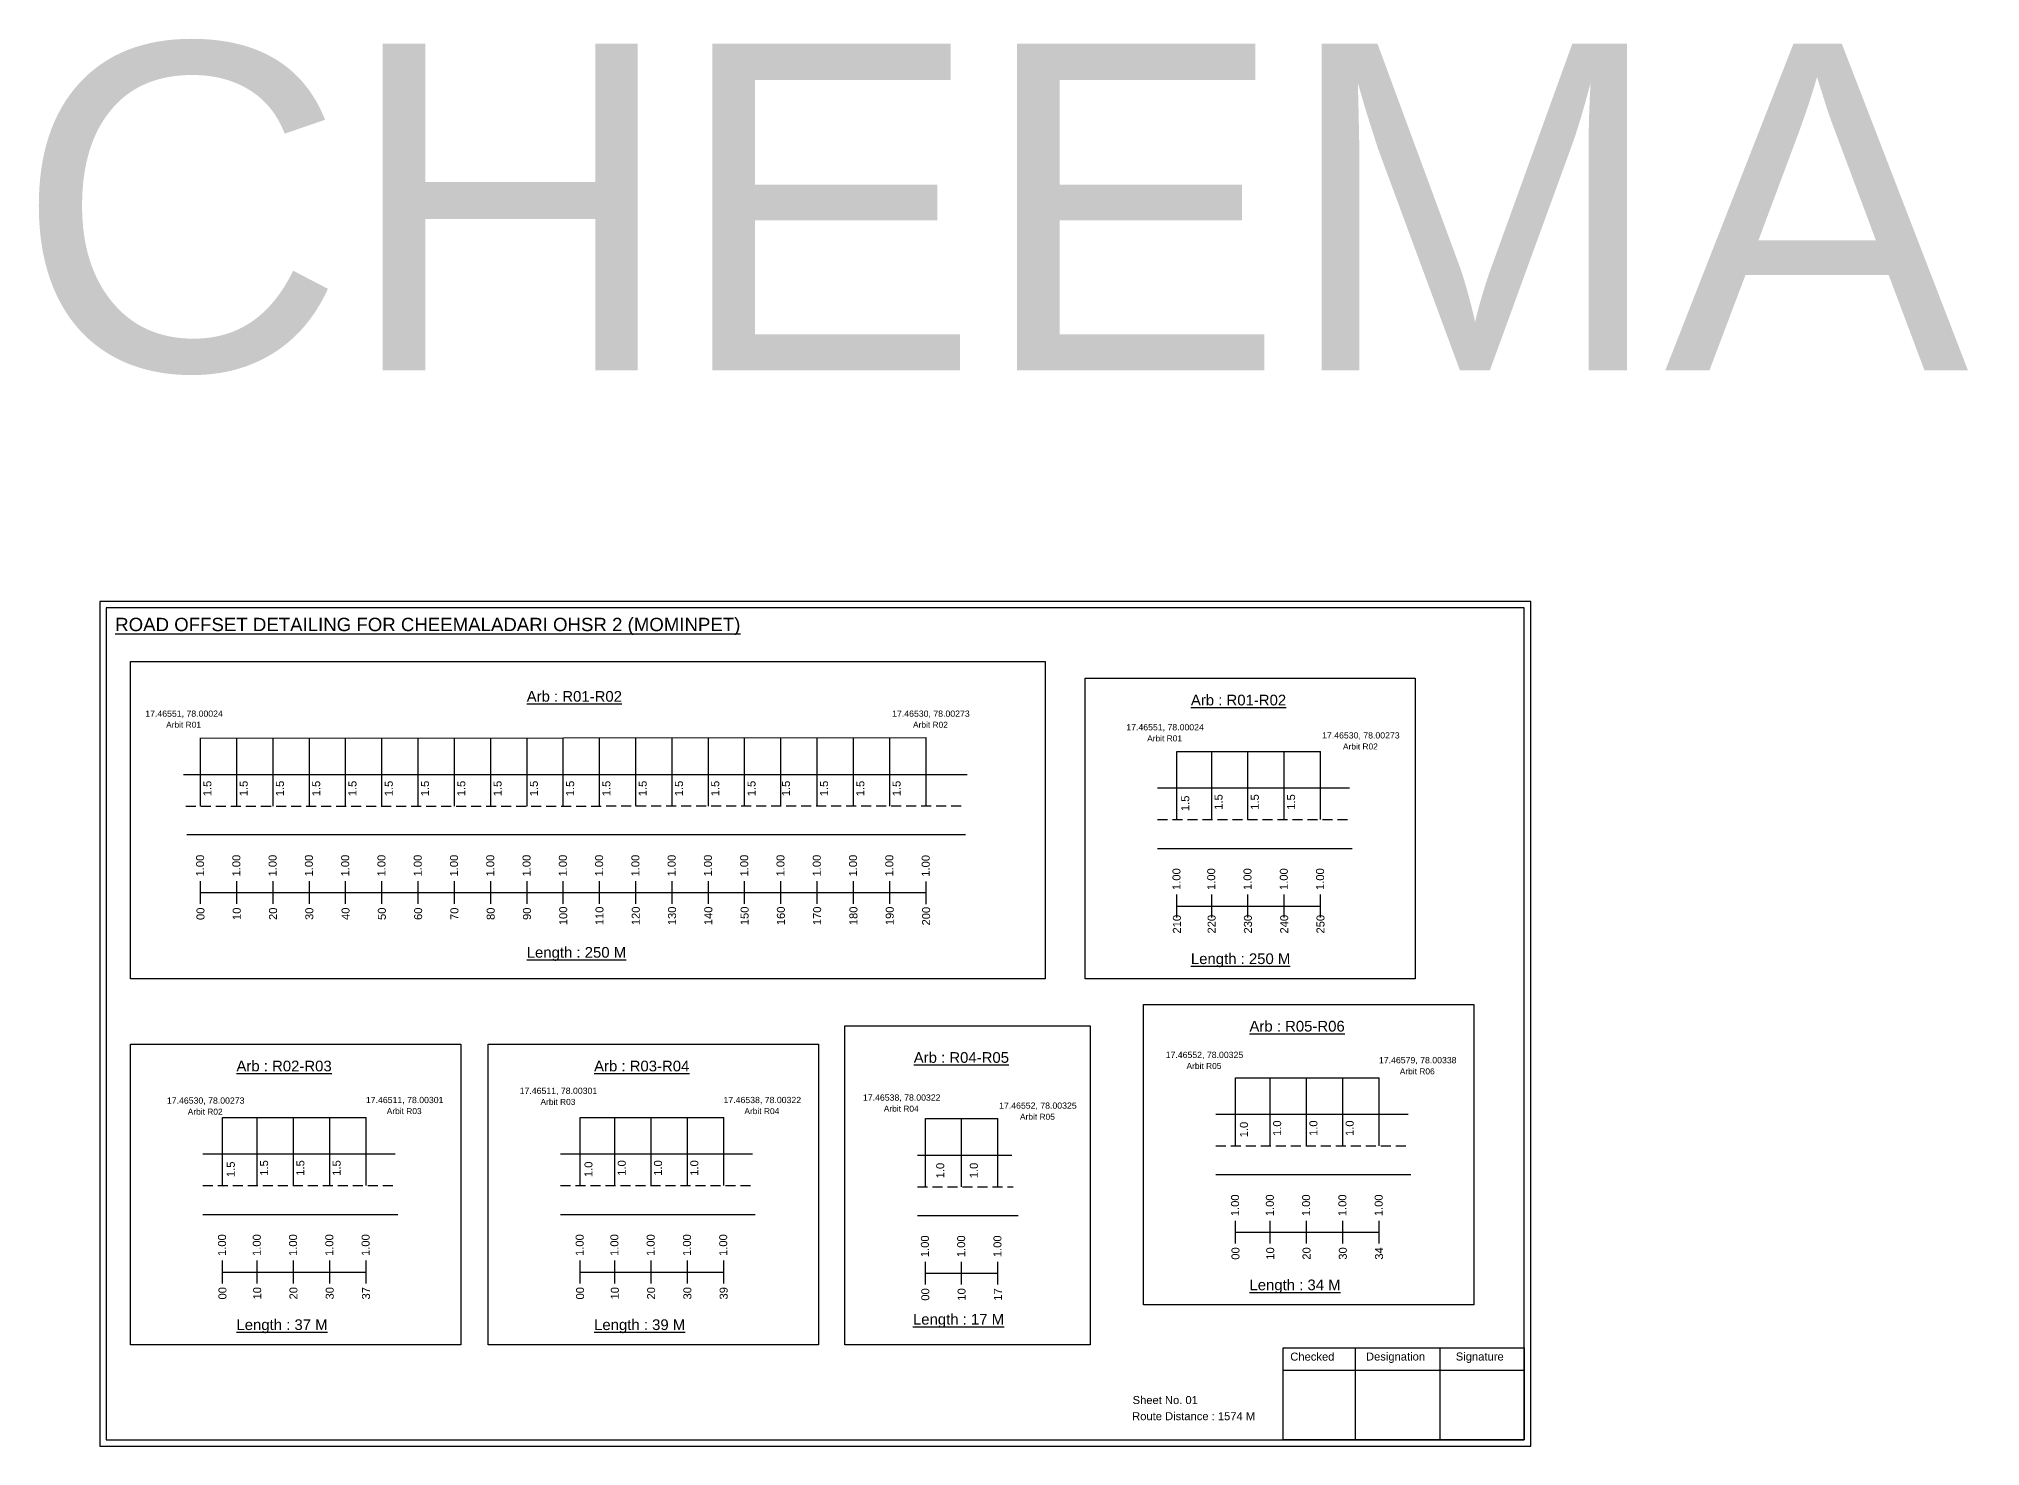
# Model space of a CAD drawing. Header units: inches. Extents: x 3067 to 7161, y 369 to 3169.
# Drawn here: x 3067 to 3795, y 369 to 896 of the extents above; entities that cross this region are included whole.
import ezdxf

# ---------------------------------------------------------------- set-up
doc = ezdxf.new("R2010")
doc.units = ezdxf.units.IN
doc.header["$MEASUREMENT"] = 0
doc.linetypes.add('DASHED2', pattern=[0.375, 0.25, -0.125])
doc.layers.add('PDF_Geometry', color=7, linetype='Continuous')
doc.layers.add('PDF_Text', color=5, linetype='Continuous')
doc.styles.add('PDF Arial', font='arial.ttf')
doc.styles.get("Standard").update_dxf_attribs({"font": 'arial.ttf'})

msp = doc.modelspace()

# ---------------------------------------------------------------- linework, layer by layer
at = {"color": 5}
for p, q in [((3127.54, 634.2), (3399.58, 634.39)), ((3493.6, 629.15), (3547.44, 629.15)), ((3515.57, 506.83), (3569.4, 506.83)), ((3135.77, 491.91), (3189.61, 491.91)), ((3269.85, 491.91), (3323.69, 491.91)), ((3399.29, 491.47), (3426.49, 491.47))]:
    msp.add_line(p, q, dxfattribs=at)
for p, q in [((3127.54, 608.68), (3127.54, 634.22)), ((3141.14, 608.68), (3141.14, 634.22)), ((3154.74, 608.68), (3154.74, 634.22)), ((3168.34, 608.68), (3168.34, 634.22)), ((3181.94, 608.68), (3181.94, 634.22)), ((3195.54, 608.68), (3195.54, 634.22)), ((3209.14, 608.68), (3209.14, 634.22)), ((3222.74, 608.68), (3222.74, 634.22)), ((3236.34, 608.68), (3236.34, 634.22)), ((3249.94, 608.68), (3249.94, 634.22)), ((3263.54, 608.68), (3263.54, 634.22)), ((3277.14, 608.68), (3277.14, 634.22)), ((3290.74, 608.68), (3290.74, 634.22)), ((3304.34, 608.68), (3304.34, 634.22)), ((3317.94, 608.68), (3317.94, 634.22)), ((3331.54, 608.68), (3331.54, 634.22)), ((3345.14, 608.68), (3345.14, 634.22)), ((3358.74, 608.68), (3358.74, 634.22)), ((3372.34, 608.68), (3372.34, 634.22)), ((3385.94, 608.68), (3385.94, 634.22)), ((3399.58, 608.85), (3399.58, 634.39)), ((3493.6, 603.61), (3493.6, 629.15)), ((3506.64, 603.61), (3506.64, 629.15)), ((3520.24, 603.61), (3520.24, 629.15)), ((3533.84, 603.61), (3533.84, 629.15)), ((3547.44, 603.61), (3547.44, 629.15)), ((3121.13, 620.57), (3414.97, 620.57)), ((3486.26, 615.49), (3558.29, 615.49)), ((3122.38, 598), (3414.37, 597.96)), ((3486.26, 592.81), (3559.29, 592.81)), ((3515.57, 481.29), (3515.57, 506.83)), ((3528.6, 481.29), (3528.6, 506.83)), ((3542.2, 481.29), (3542.2, 506.83)), ((3555.8, 481.29), (3555.8, 506.83)), ((3569.4, 481.29), (3569.4, 506.83)), ((3135.77, 466.37), (3135.77, 491.91)), ((3148.81, 466.37), (3148.81, 491.91)), ((3162.41, 466.37), (3162.41, 491.91)), ((3176.01, 466.37), (3176.01, 491.91)), ((3189.61, 466.37), (3189.61, 491.91)), ((3269.85, 466.37), (3269.85, 491.91)), ((3282.89, 466.37), (3282.89, 491.91)), ((3296.49, 466.37), (3296.49, 491.91)), ((3310.09, 466.37), (3310.09, 491.91)), ((3323.69, 466.37), (3323.69, 491.91)), ((3399.29, 465.94), (3399.29, 491.47)), ((3412.89, 465.94), (3412.89, 491.47)), ((3426.49, 465.94), (3426.49, 491.47)), ((3508.22, 493.18), (3580.26, 493.18)), ((3128.43, 478.25), (3200.46, 478.25)), ((3262.51, 478.25), (3334.54, 478.25)), ((3396.28, 477.82), (3431.71, 477.82)), ((3508.22, 470.49), (3581.26, 470.49)), ((3128.43, 455.57), (3201.46, 455.57)), ((3262.51, 455.57), (3335.54, 455.57)), ((3396.28, 455.14), (3434.1, 455.14))]:
    msp.add_line(p, q)
at = {"linetype": 'DASHED2', "ltscale": 15}
for p, q in [((3122.09, 608.68), (3412.7, 608.73)), ((3486.26, 603.61), (3558.79, 603.61)), ((3508.22, 481.29), (3580.76, 481.29)), ((3128.43, 466.37), (3200.96, 466.37)), ((3262.51, 466.37), (3335.04, 466.37)), ((3396.28, 465.94), (3432.2, 465.94))]:
    msp.add_line(p, q, dxfattribs=at)
at = {"color": 217, "true_color": 0x93278f}
for p, q in [((3127.54, 571.98), (3127.54, 580.54)), ((3127.54, 576.25), (3399.58, 576.31)), ((3141.14, 571.98), (3141.14, 580.54)), ((3154.74, 571.98), (3154.74, 580.54)), ((3168.34, 571.98), (3168.34, 580.54)), ((3181.94, 571.98), (3181.94, 580.54)), ((3195.54, 571.98), (3195.54, 580.54)), ((3209.14, 571.98), (3209.14, 580.54)), ((3222.74, 571.98), (3222.74, 580.54)), ((3236.34, 571.98), (3236.34, 580.54)), ((3249.94, 571.98), (3249.94, 580.54)), ((3263.54, 571.98), (3263.54, 580.54)), ((3277.14, 571.98), (3277.14, 580.54)), ((3290.74, 571.98), (3290.74, 580.54)), ((3304.34, 571.98), (3304.34, 580.54)), ((3317.94, 571.98), (3317.94, 580.54)), ((3331.54, 571.98), (3331.54, 580.54)), ((3345.14, 571.98), (3345.14, 580.54)), ((3358.74, 571.98), (3358.74, 580.54)), ((3372.34, 571.98), (3372.34, 580.54)), ((3385.94, 571.98), (3385.94, 580.54)), ((3399.58, 571.88), (3399.58, 580.44)), ((3493.6, 566.91), (3493.6, 575.47)), ((3506.64, 566.91), (3506.64, 575.47)), ((3520.24, 566.91), (3520.24, 575.47)), ((3533.84, 566.91), (3533.84, 575.47)), ((3547.44, 566.91), (3547.44, 575.47)), ((3493.6, 571.18), (3547.44, 571.19)), ((3515.57, 444.6), (3515.57, 453.15)), ((3528.6, 444.6), (3528.6, 453.15)), ((3542.2, 444.6), (3542.2, 453.15)), ((3555.8, 444.6), (3555.8, 453.15)), ((3569.4, 444.6), (3569.4, 453.15)), ((3515.57, 448.87), (3569.4, 448.88)), ((3135.77, 429.67), (3135.77, 438.23)), ((3148.81, 429.67), (3148.81, 438.23)), ((3162.41, 429.67), (3162.41, 438.23)), ((3176.01, 429.67), (3176.01, 438.23)), ((3189.61, 429.67), (3189.61, 438.23)), ((3269.85, 429.67), (3269.85, 438.23)), ((3282.89, 429.67), (3282.89, 438.23)), ((3296.49, 429.67), (3296.49, 438.23)), ((3310.09, 429.67), (3310.09, 438.23)), ((3323.69, 429.67), (3323.69, 438.23)), ((3399.29, 429.24), (3399.29, 437.8)), ((3412.89, 429.24), (3412.89, 437.8)), ((3426.49, 429.24), (3426.49, 437.8)), ((3135.77, 433.94), (3189.61, 433.95)), ((3269.85, 433.94), (3323.69, 433.95)), ((3399.29, 433.51), (3426.49, 433.51))]:
    msp.add_line(p, q, dxfattribs=at)
for points in [[(3101.31, 662.94), (3444.21, 662.94), (3444.21, 543.95), (3101.31, 543.95)], [(3459.14, 656.63), (3582.94, 656.63), (3582.94, 543.95), (3459.14, 543.95)], [(3481.1, 534.31), (3604.91, 534.31), (3604.91, 421.63), (3481.1, 421.63)], [(3369.08, 526.31), (3461.02, 526.31), (3461.02, 406.71), (3369.08, 406.71)], [(3101.31, 519.39), (3225.11, 519.39), (3225.11, 406.71), (3101.31, 406.71)], [(3235.39, 519.39), (3359.19, 519.39), (3359.19, 406.71), (3235.39, 406.71)]]:
    msp.add_lwpolyline(points, close=True)
at = {"layer": 'PDF_Geometry'}
for points in [[(3089.78, 685.35), (3089.78, 368.64), (3626.26, 368.64), (3626.26, 685.35)], [(3092.11, 683.03), (3092.11, 371.06), (3623.84, 371.06), (3623.84, 683.03)]]:
    msp.add_lwpolyline(points, close=True, dxfattribs=at)
at = {"layer": 'PDF_Geometry', "color": 242, "true_color": 0xcc1f26}
msp.add_lwpolyline([(3623.84, 370.97), (3533.49, 370.97), (3533.49, 405.58), (3623.84, 405.58)], close=True, dxfattribs=at)
for points in [[(3560.48, 405.58), (3560.48, 370.97)], [(3592.2, 405.58), (3592.2, 370.97)], [(3533.49, 397.21), (3623.84, 397.21)]]:
    msp.add_lwpolyline(points, dxfattribs=at)

# ---------------------------------------------------------------- texts
for s, height, p in [('CHEEMALADARI 2', 122.5352, (3058.23, 772.03)), ('Sheet No. 01', 3, (3476.99, 384.44)), ('Route Distance : 1574 M', 3, (3476.81, 378.39))]:
    msp.add_text(s, height=height).set_placement(p)
at = {"color": 242, "true_color": 0xcd2027}
for s, height, p in [('%%UROAD OFFSET DETAILING FOR CHEEMALADARI OHSR 2 (MOMINPET)', 5, (3095.56, 674.28)), ('%%UArb : R01-R02', 4, (3249.83, 647.82)), ('%%UArb : R01-R02', 4, (3498.84, 646.44)), ('%%ULength : 250 M', 4, (3249.83, 551.82)), ('%%ULength : 250 M', 4, (3498.84, 549.44)), ('%%UArb : R05-R06', 4, (3520.8, 524.13)), ('%%UArb : R02-R03', 4, (3141.01, 509.2)), ('%%UArb : R03-R04', 4, (3275.09, 509.2)), ('%%UArb : R04-R05', 4, (3394.93, 512.4)), ('%%ULength : 34 M', 4, (3520.8, 427.13)), ('%%ULength : 37 M', 4, (3141.01, 412.2)), ('%%ULength : 39 M', 4, (3275.09, 412.2)), ('%%ULength : 17 M', 4, (3394.64, 414.25))]:
    msp.add_text(s, height=height, dxfattribs=at).set_placement(p)
at = {"color": 5}
for s, height, p in [('17.46551, 78.00024', 2.34, (3106.83, 642.16)), ('17.46530, 78.00273', 2.34, (3386.83, 642.16)), ('Arbit R01', 2.246, (3114.65, 638.04)), ('Arbit R02', 2.246, (3394.65, 638.04)), ('17.46551, 78.00024', 2.34, (3474.62, 637.06)), ('Arbit R01', 2.246, (3482.44, 632.93)), ('17.46530, 78.00273', 2.34, (3548.02, 634.03)), ('Arbit R02', 2.246, (3555.84, 629.9)), ('17.46552, 78.00325', 2.34, (3489.38, 514.21)), ('Arbit R05', 2.246, (3497.2, 510.09)), ('17.46579, 78.00338', 2.34, (3569.34, 512.22)), ('Arbit R06', 2.246, (3577.16, 508.09)), ('17.46511, 78.00301', 2.34, (3247.19, 500.75)), ('17.46530, 78.00273', 2.34, (3114.94, 497.08)), ('Arbit R02', 2.246, (3122.76, 492.95)), ('17.46511, 78.00301', 2.34, (3189.54, 497.29)), ('Arbit R03', 2.246, (3197.36, 493.17)), ('Arbit R03', 2.246, (3255.01, 496.63)), ('17.46538, 78.00322', 2.34, (3323.62, 497.29)), ('Arbit R04', 2.246, (3331.44, 493.17)), ('17.46538, 78.00322', 2.34, (3375.89, 498.21)), ('Arbit R04', 2.246, (3383.71, 494.08)), ('17.46552, 78.00325', 2.34, (3426.94, 495.18)), ('Arbit R05', 2.246, (3434.76, 491.05))]:
    msp.add_text(s, height=height, dxfattribs=at).set_placement(p)
for s, p in [('1.5', (3131.61, 612.36)), ('1.5', (3145.21, 612.36)), ('1.5', (3158.81, 612.36)), ('1.5', (3172.41, 612.36)), ('1.5', (3186.01, 612.36)), ('1.5', (3199.61, 612.36)), ('1.5', (3213.21, 612.36)), ('1.5', (3226.81, 612.36)), ('1.5', (3240.41, 612.36)), ('1.5', (3254.01, 612.36)), ('1.5', (3267.61, 612.36)), ('1.5', (3281.21, 612.36)), ('1.5', (3294.81, 612.36)), ('1.5', (3308.41, 612.36)), ('1.5', (3322.01, 612.36)), ('1.5', (3335.61, 612.36)), ('1.5', (3348.53, 612.36)), ('1.5', (3362.81, 612.36)), ('1.5', (3376.41, 612.36)), ('1.5', (3390.01, 612.36)), ('1.5', (3498.23, 606.79)), ('1.5', (3510.7, 607.29)), ('1.5', (3524.3, 607.29)), ('1.5', (3537.9, 607.29)), ('1.0', (3520.2, 484.47)), ('1.0', (3532.67, 484.97)), ('1.0', (3546.27, 484.97)), ('1.0', (3559.87, 484.97)), ('1.5', (3140.4, 469.55)), ('1.5', (3152.87, 470.05)), ('1.5', (3166.47, 470.05)), ('1.5', (3180.07, 470.05)), ('1.0', (3274.49, 469.55)), ('1.0', (3286.96, 470.05)), ('1.0', (3300.56, 470.05)), ('1.0', (3314.16, 470.05)), ('1.0', (3406.36, 469.08)), ('1.0', (3418.95, 469.11))]:
    msp.add_text(s, height=3, rotation=90).set_placement(p)
at = {"color": 217, "true_color": 0x93278f}
for s, p in [('1.00', (3128.87, 582.28)), ('1.00', (3142.47, 582.28)), ('1.00', (3156.07, 582.28)), ('1.00', (3169.67, 582.28)), ('1.00', (3183.27, 582.28)), ('1.00', (3196.87, 582.28)), ('1.00', (3210.47, 582.28)), ('1.00', (3224.07, 582.28)), ('1.00', (3237.67, 582.28)), ('1.00', (3251.27, 582.28)), ('1.00', (3264.87, 582.28)), ('1.00', (3278.47, 582.28)), ('1.00', (3292.07, 582.28)), ('1.00', (3305.67, 582.28)), ('1.00', (3319.27, 582.28)), ('1.00', (3332.87, 582.28)), ('1.00', (3346.47, 582.28)), ('1.00', (3360.07, 582.28)), ('1.00', (3373.67, 582.28)), ('1.00', (3387.27, 582.28)), ('1.00', (3400.91, 582.18)), ('1.00', (3494.93, 577.21)), ('1.00', (3507.96, 577.21)), ('1.00', (3521.56, 577.21)), ('1.00', (3535.16, 577.21)), ('1.00', (3548.76, 577.21)), ('00', (3129.02, 565.96)), ('10', (3142.62, 565.96)), ('20', (3156.22, 565.96)), ('30', (3169.82, 565.96)), ('40', (3183.42, 565.96)), ('50', (3197.02, 565.96)), ('60', (3210.62, 565.96)), ('70', (3224.22, 565.96)), ('80', (3237.82, 565.96)), ('90', (3251.42, 565.96)), ('100', (3265.02, 564.01)), ('110', (3278.62, 564.01)), ('120', (3292.22, 564.01)), ('130', (3305.82, 564.01)), ('140', (3319.42, 564.01)), ('150', (3333.02, 564.01)), ('160', (3346.62, 564.01)), ('170', (3360.22, 564.01)), ('180', (3373.82, 564.01)), ('190', (3387.42, 564.01)), ('200', (3401.06, 563.9)), ('210', (3495.08, 560.89)), ('220', (3508.11, 560.89)), ('230', (3521.71, 560.89)), ('240', (3535.31, 560.89)), ('250', (3548.91, 560.89)), ('1.00', (3516.89, 454.89)), ('1.00', (3529.93, 454.89)), ('1.00', (3543.53, 454.89)), ('1.00', (3557.13, 454.89)), ('1.00', (3570.73, 454.89)), ('1.00', (3137.1, 439.97)), ('1.00', (3150.13, 439.97)), ('1.00', (3163.73, 439.97)), ('1.00', (3177.33, 439.97)), ('1.00', (3190.93, 439.97)), ('1.00', (3271.18, 439.97)), ('1.00', (3284.21, 439.97)), ('1.00', (3297.81, 439.97)), ('1.00', (3311.41, 439.97)), ('1.00', (3325.01, 439.97)), ('1.00', (3400.61, 439.53)), ('1.00', (3414.21, 439.53)), ('1.00', (3427.81, 439.53)), ('00', (3517.04, 438.57)), ('10', (3530.08, 438.57)), ('20', (3543.68, 438.57)), ('30', (3557.28, 438.57)), ('34', (3570.88, 438.57)), ('00', (3137.25, 423.65)), ('10', (3150.28, 423.65)), ('20', (3163.88, 423.65)), ('30', (3177.48, 423.65)), ('37', (3191.08, 423.65)), ('00', (3271.33, 423.65)), ('10', (3284.36, 423.65)), ('20', (3297.96, 423.65)), ('30', (3311.56, 423.65)), ('39', (3325.16, 423.65)), ('00', (3400.76, 423.21)), ('10', (3414.36, 423.21)), ('17', (3427.96, 423.21))]:
    msp.add_text(s, height=3, rotation=90, dxfattribs=at).set_placement(p)
at = {"layer": 'PDF_Text', "color": 7, "attachment_point": 7, "style": 'PDF Arial'}
for s, insert, char_height in [('Checked', (3536.1, 400.69), 3.001), ('Designation', (3564.48, 399.86), 3.0006), ('Signature', (3598.16, 399.86), 3.001)]:
    msp.add_mtext(s, dxfattribs=dict(at, insert=insert, char_height=char_height))

doc.saveas('drawing.dxf')
